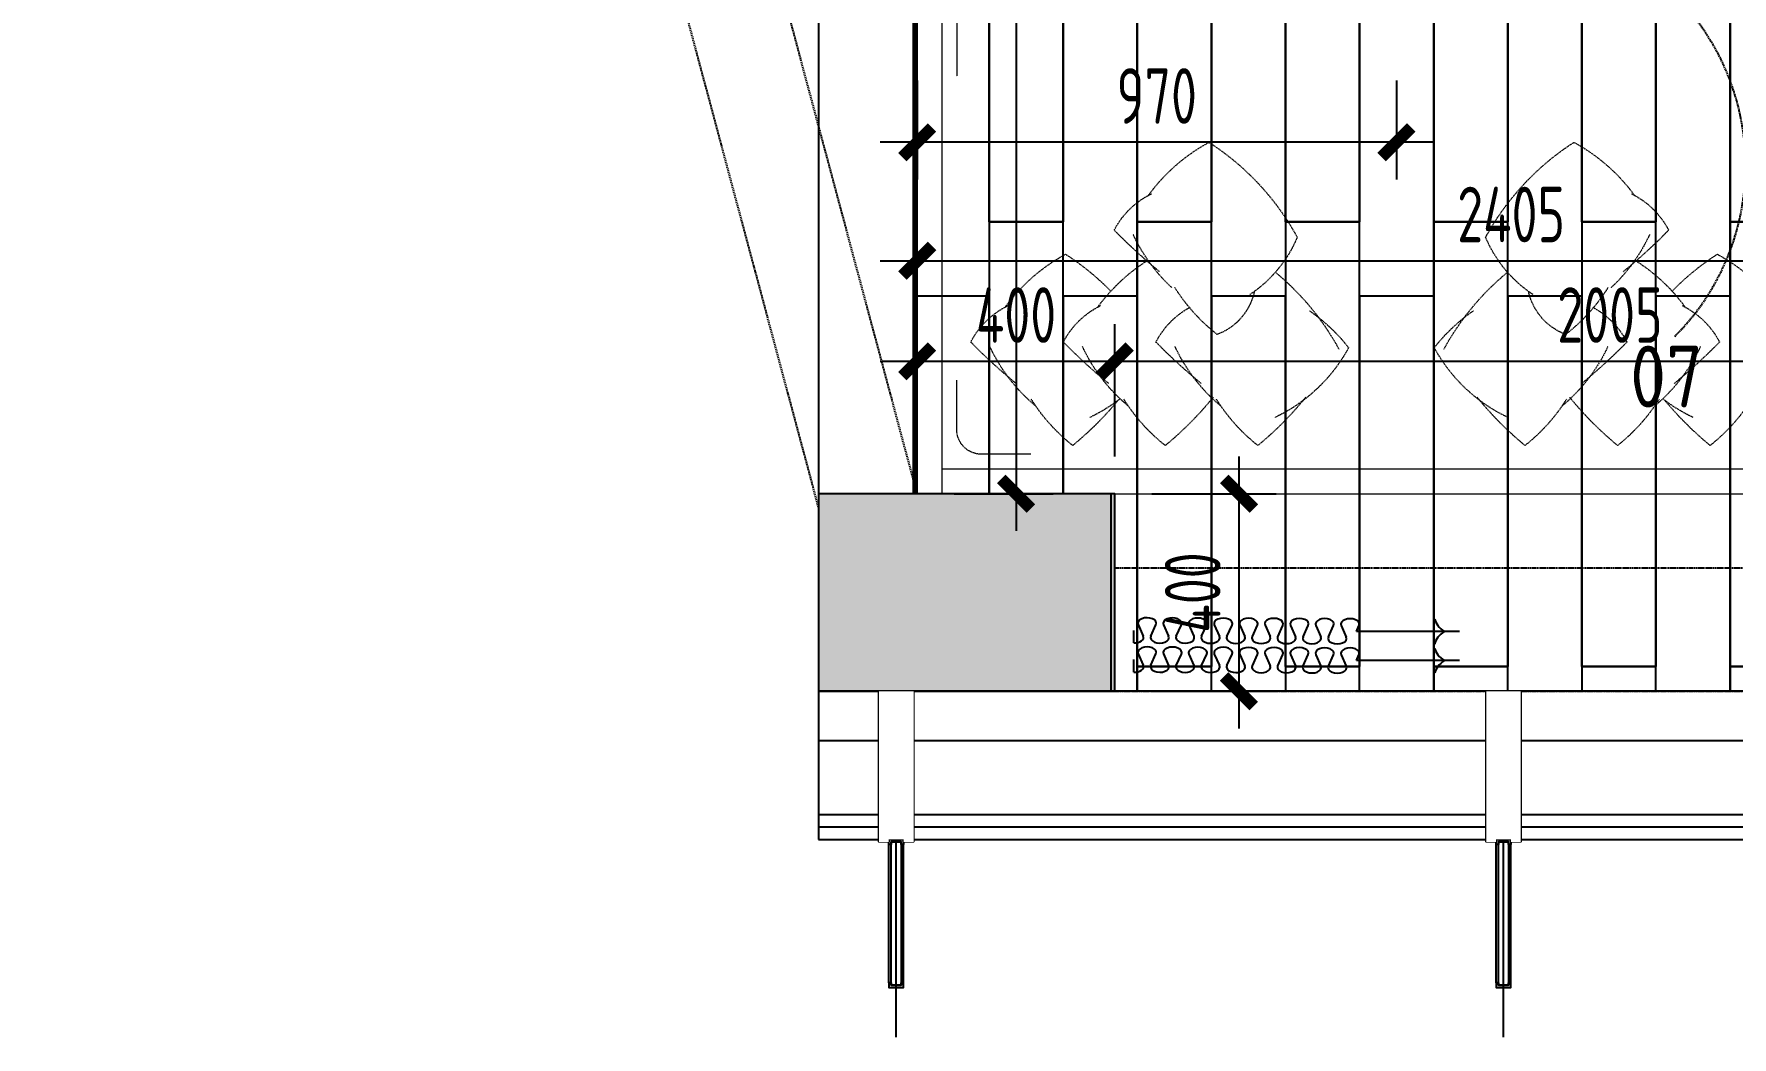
# Model space of a CAD drawing. Header units: millimetres. Extents: x 101598 to 258742, y -131098 to 15111.
# Drawn here: x 242258 to 245695, y -95230 to -93199 of the extents above; entities that cross this region are included whole.
import ezdxf
from ezdxf.xclip import XClip

# ---------------------------------------------------------------- set-up
doc = ezdxf.new("R2010")
doc.units = ezdxf.units.MM
doc.header["$LTSCALE"] = 10
doc.header["$XCLIPFRAME"] = 2
doc.set_wipeout_variables(frame=1)
for name, pattern in [('134H户型$0$DASH', [0.35, 0.25, -0.1]), ('DASH', [0.35, 0.25, -0.1]), ('HIDDEN2', [0.1875, 0.125, -0.0625])]:
    doc.linetypes.add(name, pattern=pattern)
doc.layers.get('DEFPOINTS').update_dxf_attribs({"color": 251})
doc.layers.add('DIM_MODI', color=6, linetype='Continuous', plot=False)
for name, color, linetype in [('P平-CURT', 1, 'Continuous'), ('Z-C天-CEIL', 1, 'Continuous'), ('Z-C天-LITEDIM', 1, 'Continuous'), ('Z-E平-EQUIP-照明', 3, 'Continuous'), ('Z-F平-FLOOR2-HATCH', 8, 'Continuous'), ('Z-P平-CURT', 1, 'Continuous'), ('Z-P平-WALL1', 5, 'Continuous'), ('Z-P平-WALLDIM', 1, 'Continuous'), ('Z-建筑-门窗', 1, 'Continuous'), ('Z-梁图', 2, 'Continuous'), ('玻璃', 30, 'Continuous'), ('立剖面看线', 123, 'Continuous')]:
    doc.layers.add(name, color=color, linetype=linetype)
doc.layers.add('Z-P平-FURN1', color=3, linetype='HIDDEN2', lineweight=0)
doc.styles.add('MD(BLIP)', font='ARCHSTYL.SHX', dxfattribs={"bigfont": 'hza.shx'})
doc.styles.add('MD(DimT)', font='ARCHS.SHX', dxfattribs={"width": 0.8, "bigfont": 'hza.shx'})
doc.dimstyles.new('MD-DIM_75', dxfattribs={"dimscale": 75, "dimtxt": 1.5, "dimasz": 0.8, "dimexe": 1, "dimexo": 1, "dimgap": 0.5, "dimtad": 1, "dimdec": 0, "dimzin": 0, "dimdsep": 46, "dimtxsty": 'MD(DimT)', "dimblk": 'ARCHTICK', "dimcen": 0.09, "dimdle": 1, "dimclrd": 1, "dimclre": 1, "dimclrt": 2, "dimadec": 0, "dimazin": 0, "dimtfac": 1, "dimtdec": 0, "dimtix": 1, "dimtmove": 2, "dimatfit": 3, "dimldrblk": 'ARCHTICK', "dimfxl": 8, "dimfxlon": 1, "dimtolj": 1, "dimtzin": 0, "dimarcsym": 0})

# ---------------------------------------------------------------- blocks, each defined once
blk = doc.blocks.new('TYRTYRE')
at = {"layer": 'Z-梁图', "linetype": 'DASH'}
for p, q in [((260319, -94515.6), (258730.9, -88588.9)), ((260518.9, -94488.9), (258938, -88588.9)), ((260919, -94638.9), (267806, -94638.9)), ((260919, -94888.9), (267873, -94888.9))]:
    blk.add_line(p, q, dxfattribs=at)
blk = doc.blocks.new('_ArchTick')
at = {"color": 0, "linetype": 'ByBlock', "const_width": 0.4}
blk.add_lwpolyline([(-0.5, -0.5), (0.5, 0.5)], dxfattribs=at)
blk = doc.blocks.new('*D210')
at = {"layer": 'DEFPOINTS', "color": 0, "transparency": 16777216}
for p in [(244045.9, -91530.1), (244045.9, -94130.1), (244245.9, -94130.1)]:
    blk.add_point(p, dxfattribs=at)
at = {"layer": 'Z-P平-WALLDIM', "color": 1, "lineweight": -2, "transparency": 16777216}
for p, q in [((244245.9, -91455.1), (244245.9, -94205.1)), ((244120.9, -91530.1), (244320.9, -91530.1)), ((244120.9, -94130.1), (244320.9, -94130.1))]:
    blk.add_line(p, q, dxfattribs=at)
at = {"layer": 'Z-P平-WALLDIM', "color": 1, "lineweight": -2, "transparency": 16777216, "xscale": 60, "yscale": 60, "zscale": 60}
for p, rotation in [((244245.9, -91530.1), 90), ((244245.9, -94130.1), 270)]:
    blk.add_blockref('_ArchTick', p, dxfattribs=dict(at, rotation=rotation))
at = {"layer": 'Z-P平-WALLDIM', "color": 2, "transparency": 16777216, "insert": (244152.1, -92830.1), "char_height": 112.5, "attachment_point": 5, "rotation": 90, "style": 'MD(DimT)'}
blk.add_mtext('\\A1;2600', dxfattribs=at)
blk = doc.blocks.new('*D211')
at = {"layer": 'DEFPOINTS', "color": 0, "transparency": 16777216}
for p in [(244445.9, -93862.1), (244045.9, -94130.1), (244445.9, -94130.1)]:
    blk.add_point(p, dxfattribs=at)
at = {"layer": 'Z-P平-WALLDIM', "color": 1, "lineweight": -2, "transparency": 16777216}
for p, q in [((244045.9, -94055.1), (244045.9, -93787.1)), ((244445.9, -94055.1), (244445.9, -93787.1)), ((243970.9, -93862.1), (244520.9, -93862.1))]:
    blk.add_line(p, q, dxfattribs=at)
at = {"layer": 'Z-P平-WALLDIM', "color": 1, "lineweight": -2, "transparency": 16777216, "xscale": 60, "yscale": 60, "zscale": 60, "rotation": 180}
blk.add_blockref('_ArchTick', (244045.9, -93862.1), dxfattribs=at)
at = {"layer": 'Z-P平-WALLDIM', "color": 1, "lineweight": -2, "transparency": 16777216, "xscale": 60, "yscale": 60, "zscale": 60}
blk.add_blockref('_ArchTick', (244445.9, -93862.1), dxfattribs=at)
at = {"layer": 'Z-P平-WALLDIM', "color": 2, "transparency": 16777216, "insert": (244245.9, -93768.4), "char_height": 112.5, "attachment_point": 5, "style": 'MD(DimT)'}
blk.add_mtext('\\A1;400', dxfattribs=at)
blk = doc.blocks.new('*D212')
at = {"layer": 'DEFPOINTS', "color": 0, "transparency": 16777216}
for p in [(246450.5, -93862.1), (244445.9, -94062.1), (246450.5, -94062.1)]:
    blk.add_point(p, dxfattribs=at)
at = {"layer": 'Z-P平-WALLDIM', "color": 1, "lineweight": -2, "transparency": 16777216}
for p, q in [((244445.9, -93987.1), (244445.9, -93787.1)), ((246450.5, -93987.1), (246450.5, -93787.1)), ((244370.9, -93862.1), (246525.5, -93862.1))]:
    blk.add_line(p, q, dxfattribs=at)
at = {"layer": 'Z-P平-WALLDIM', "color": 1, "lineweight": -2, "transparency": 16777216, "xscale": 60, "yscale": 60, "zscale": 60, "rotation": 180}
blk.add_blockref('_ArchTick', (244445.9, -93862.1), dxfattribs=at)
at = {"layer": 'Z-P平-WALLDIM', "color": 1, "lineweight": -2, "transparency": 16777216, "xscale": 60, "yscale": 60, "zscale": 60}
blk.add_blockref('_ArchTick', (246450.5, -93862.1), dxfattribs=at)
at = {"layer": 'Z-P平-WALLDIM', "color": 2, "transparency": 16777216, "insert": (245448.2, -93768.4), "char_height": 112.5, "attachment_point": 5, "style": 'MD(DimT)'}
blk.add_mtext('\\A1;2005', dxfattribs=at)
blk = doc.blocks.new('*D229')
at = {"layer": 'DEFPOINTS', "color": 0, "transparency": 16777216}
for p in [(244445.9, -94130.1), (244445.9, -94530.1), (244697.3, -94530.1)]:
    blk.add_point(p, dxfattribs=at)
at = {"layer": 'Z-P平-WALLDIM', "color": 1, "lineweight": -2, "transparency": 16777216}
for p, q in [((244697.3, -94055.1), (244697.3, -94605.1)), ((244520.9, -94130.1), (244772.3, -94130.1)), ((244520.9, -94530.1), (244772.3, -94530.1))]:
    blk.add_line(p, q, dxfattribs=at)
at = {"layer": 'Z-P平-WALLDIM', "color": 1, "lineweight": -2, "transparency": 16777216, "xscale": 60, "yscale": 60, "zscale": 60}
for p, rotation in [((244697.3, -94130.1), 90), ((244697.3, -94530.1), 270)]:
    blk.add_blockref('_ArchTick', p, dxfattribs=dict(at, rotation=rotation))
at = {"layer": 'Z-P平-WALLDIM', "color": 2, "transparency": 16777216, "insert": (244603.6, -94330.1), "char_height": 112.5, "attachment_point": 5, "rotation": 90, "style": 'MD(DimT)'}
blk.add_mtext('\\A1;400', dxfattribs=at)
blk = doc.blocks.new('*D250')
at = {"layer": 'DEFPOINTS', "color": 0, "transparency": 16777216}
for p in [(244045.9, -93218.7), (245015.9, -93218.7), (244045.9, -93418.7)]:
    blk.add_point(p, dxfattribs=at)
at = {"layer": 'Z-C天-LITEDIM', "color": 1, "lineweight": -2, "transparency": 16777216}
for p, q in [((244045.9, -93293.7), (244045.9, -93493.7)), ((245015.9, -93293.7), (245015.9, -93493.7)), ((245090.9, -93418.7), (243970.9, -93418.7))]:
    blk.add_line(p, q, dxfattribs=at)
at = {"layer": 'Z-C天-LITEDIM', "color": 1, "lineweight": -2, "transparency": 16777216, "xscale": 60, "yscale": 60, "zscale": 60, "rotation": 180}
blk.add_blockref('_ArchTick', (244045.9, -93418.7), dxfattribs=at)
at = {"layer": 'Z-C天-LITEDIM', "color": 1, "lineweight": -2, "transparency": 16777216, "xscale": 60, "yscale": 60, "zscale": 60}
blk.add_blockref('_ArchTick', (245015.9, -93418.7), dxfattribs=at)
at = {"layer": 'Z-C天-LITEDIM', "color": 2, "transparency": 16777216, "insert": (244530.9, -93324.9), "char_height": 112.5, "attachment_point": 5, "style": 'MD(DimT)'}
blk.add_mtext('\\A1;970', dxfattribs=at)
blk = doc.blocks.new('ef')
at = {"layer": 'DIM_MODI', "color": 1}
blk.add_line((15, -400), (15, 300), dxfattribs=at)
at = {"layer": '玻璃'}
blk.add_lwpolyline([(5, -5), (25, -5), (25, -295), (5, -295)], close=True, dxfattribs=at)
at = {"layer": '立剖面看线'}
for p, q in [((0, -290), (0, -10)), ((30, -290), (30, -10))]:
    blk.add_line(p, q, dxfattribs=at)
for points in [[(0, -5), (-20, -5), (-20, 300), (50, 300), (50, -5), (30, -5), (30, 0), (0, 0), (0, -5), (0, -5)], [(0, 0), (30, 0), (30, -10)], [(0, -10), (0, 0)], [(30, -10), (25, -10), (25, -5), (5, -5), (5, -10), (0, -10)], [(5, -290), (5, -295), (25, -295), (25, -290)]]:
    blk.add_lwpolyline(points, dxfattribs=at)
blk.add_polyline3d([(5, -290, 0), (0, -290, 0), (0, -300, 0), (30, -300, 0), (30, -290, 0), (25, -290, 0)], dxfattribs=at)
blk.add_wipeout([(50, -5), (30, -5), (30, 0), (0, 0), (0, -5), (-20, -5), (-20, 300), (50, 300)]).dxf.layer = '立剖面看线'
blk = doc.blocks.new('A$C75332F51')
for p, q in [((0, 1870), (1100, 1870)), ((50, 1870), (50, 50)), ((1100, 50), (0, 50)), ((0, 0), (1100, 0))]:
    blk.add_line(p, q)
blk.add_lwpolyline([(0, 0), (0, 1920), (1100, 1920), (1100, 0)], close=True)
at = {"color": 8, "linetype": 'HIDDEN2'}
for points in [[(80, 1690), (80, 1790, -0.414214), (130, 1840), (230, 1840)], [(1070, 1690), (1070, 1790, 0.414214), (1020, 1840), (845, 1840)], [(80, 230), (80, 130, 0.414214), (130, 80), (230, 80)], [(1070, 230), (1070, 130, -0.414214), (1020, 80), (845, 80)]]:
    blk.add_lwpolyline(points, format="xyb", dxfattribs=at)
for centre, radius, start, end in [((1097.7, 1004.3), 1130, 134.4072, 140.7214), ((230.2, 1662.9), 167.4, 25.9787, 62.688), ((442.8, 1460.6), 344.3, 114.8446, 140.3975), ((158.5, 1442.3), 371.4, 28.5356, 53.8686), ((386.3, 1377.3), 367.8, 122.0488, 141.7266), ((1097.7, 816.9), 1130, 134.4072, 140.7214), ((230.2, 1475.4), 167.4, 25.9787, 62.688), ((38.5, 1907.1), 530.8, 314.4405, 327.2265), ((632.8, 2046.7), 693.8, 219.5298, 230.2796), ((442.8, 1273.2), 344.3, 114.8446, 140.3975), ((454.3, 1712.9), 331.9, 205.4079, 217.8474), ((158.5, 1254.9), 371.4, 32.2159, 53.8686), ((1324.2, 713.9), 1130, 134.4072, 140.7214), ((456.6, 1372.5), 167.4, 25.9787, 62.688), ((386.3, 1189.9), 367.8, 122.0488, 141.7266), ((669.2, 1170.2), 344.3, 114.8446, 137.0939), ((385, 1152), 371.4, 28.5356, 53.8686), ((632.8, 1859.3), 693.8, 219.5298, 230.8895), ((1097.7, 629.5), 1130, 134.4072, 140.7214), ((230.2, 1288), 167.4, 28.3295, 62.688), ((442.8, 1085.8), 344.3, 114.8446, 140.3975), ((612.8, 1086.9), 367.8, 122.0488, 141.7266), ((386.3, 1002.5), 367.8, 122.0488, 141.7266), ((434.9, 1354.9), 120.1, 199.5494, 257.7887), ((264.9, 1616.7), 530.8, 298.6121, 327.2265), ((618.8, 1389.1), 258.4, 213.4343, 247.2998), ((632.8, 1671.9), 693.8, 219.5298, 230.8895), ((454.3, 1338.1), 331.9, 205.4079, 241.4124), ((38.5, 1532.3), 530.8, 298.6121, 320.5421), ((68.6, 1336.1), 367.8, 308.0968, 325.1579), ((454.3, 581.9), 331.9, 118.5876, 154.5922), ((68.6, 583.9), 367.8, 34.8421, 51.9032), ((38.5, 387.7), 530.8, 39.458, 61.388), ((632.8, 248.1), 693.8, 129.1105, 140.4702), ((618.8, 530.9), 258.4, 112.7002, 146.5657), ((264.9, 303.3), 530.8, 32.7736, 61.388), ((386.3, 917.5), 367.8, 218.2735, 237.9512), ((434.9, 565.1), 120.1, 102.2114, 160.4506), ((632.8, 60.7), 693.8, 129.1105, 140.4702), ((442.8, 834.2), 344.3, 219.6025, 245.1555), ((612.8, 833.1), 367.8, 218.2735, 237.9512), ((385, 768), 371.4, 306.1314, 331.4644), ((1097.7, 1290.5), 1130, 219.2786, 225.5928), ((230.2, 632), 167.4, 297.312, 331.6705), ((386.3, 730.1), 367.8, 218.2735, 237.9512), ((669.2, 749.8), 344.3, 222.9061, 245.1555), ((1324.2, 1206.1), 1130, 219.2786, 225.5928), ((158.5, 665.1), 371.4, 306.1314, 327.7841), ((456.6, 547.5), 167.4, 297.312, 334.0213), ((442.8, 646.8), 344.3, 219.6025, 245.1555), ((632.8, -126.7), 693.8, 129.7204, 140.4702), ((454.3, 207.1), 331.9, 142.1526, 154.5922), ((1097.7, 1103.1), 1130, 219.2786, 225.5928), ((38.5, 12.9), 530.8, 32.7736, 45.5595), ((230.2, 444.6), 167.4, 297.312, 334.0213), ((386.3, 542.7), 367.8, 218.2735, 237.9512), ((158.5, 477.7), 371.4, 306.1314, 331.4644), ((442.8, 459.4), 344.3, 219.6025, 245.1555), ((1097.7, 915.7), 1130, 219.2786, 225.5928), ((230.2, 257.1), 167.4, 297.312, 334.0213)]:
    blk.add_arc(centre, radius, start, end, dxfattribs=at)
blk = doc.blocks.new('fsadfdasfasdf')
at = {"layer": 'P平-CURT'}
for p, q in [((680635.5, 999041.6, 0), (680635.5, 998832.6, 0)), ((680635.5, 998832.6, 0), (680624, 998837.8, 0)), ((680623.8, 998801.8, 0), (680646.9, 998812, 0)), ((680646.7, 998776, 0), (680623.8, 998786.4, 0)), ((680623.6, 998750.4, 0), (680646.7, 998760.7, 0)), ((680646.5, 998724.6, 0), (680623.5, 998735.1, 0)), ((680623.3, 998699, 0), (680646.4, 998709.3, 0)), ((680646.3, 998673.2, 0), (680623.3, 998683.7, 0)), ((680623.1, 998647.7, 0), (680646.2, 998657.9, 0)), ((680646, 998621.9, 0), (680623, 998632.3, 0)), ((680645.8, 998570.5, 0), (680622.8, 998581, 0)), ((680622.9, 998596.3, 0), (680645.9, 998606.5, 0)), ((680622.6, 998544.9, 0), (680645.7, 998555.2, 0)), ((680645.5, 998519.1, 0), (680622.5, 998529.6, 0)), ((680645.3, 998467.7, 0), (680622.3, 998478.2, 0)), ((680622.4, 998493.5, 0), (680645.5, 998503.8, 0)), ((680622.1, 998442.2, 0), (680645.2, 998452.4, 0)), ((680645, 998416.4, 0), (680622.1, 998426.8, 0)), ((680621.9, 998390.8, 0), (680645, 998401, 0)), ((680658.9, 998381.9, 0), (680633.4, 998382, 0))]:
    blk.add_line(p, q, dxfattribs=at)
for centre, major_axis, start_param, end_param in [((680605.4, 999064.4, 0), (0.2, -73.7), 0.103858, 0.754423), ((680665.5, 999064.5, 0), (0.2, -73.7), -0.754423, -0.104277), ((680621, 998819.8, 0), (-0.1, -18.7), 2.879793, 6.544985), ((680620.8, 998768.4, 0), (-0.1, -18.7), 2.879793, 6.544985), ((680649.7, 998794, 0), (-0.1, -18.7), -0.261799, 3.403392), ((680649.5, 998742.6, 0), (-0.1, -18.7), -0.261799, 3.403392), ((680620.5, 998717.1, 0), (-0.1, -18.7), 2.879793, 6.544985), ((680620.3, 998665.7, 0), (-0.1, -18.7), 2.879793, 6.544985), ((680649.2, 998691.2, 0), (-0.1, -18.7), -0.261799, 3.403392), ((680649, 998639.9, 0), (-0.1, -18.7), -0.261799, 3.403392), ((680620.1, 998614.3, 0), (-0.1, -18.7), 2.879793, 6.544985), ((680619.8, 998563, 0), (-0.1, -18.7), 2.879793, 6.544985), ((680648.7, 998588.5, 0), (-0.1, -18.7), -0.261799, 3.403392), ((680648.5, 998537.1, 0), (-0.1, -18.7), -0.261799, 3.403392), ((680619.6, 998511.6, 0), (-0.1, -18.7), 2.879793, 6.544985), ((680619.3, 998460.2, 0), (-0.1, -18.7), 2.879793, 6.544985), ((680648.2, 998485.8, 0), (-0.1, -18.7), -0.261799, 3.403392), ((680648, 998434.4, 0), (-0.1, -18.7), -0.261799, 3.403392), ((680619.1, 998408.8, 0), (-0.1, -18.7), 2.879793, 6.544985), ((680647.8, 998383, 0), (-0.1, -18.7), 1.513399, 3.403392)]:
    blk.add_ellipse(centre, major_axis=major_axis, ratio=0.596091, start_param=start_param, end_param=end_param, dxfattribs=at)
blk = doc.blocks.new('*D306')
at = {"layer": 'DEFPOINTS', "color": 0, "transparency": 16777216}
for p in [(246450.5, -93658.6), (244045.9, -93862.1), (246450.5, -93862.1)]:
    blk.add_point(p, dxfattribs=at)
at = {"layer": 'Z-P平-WALLDIM', "color": 1, "lineweight": -2, "transparency": 16777216}
for p, q in [((244045.9, -93787.1), (244045.9, -93583.6)), ((246450.5, -93787.1), (246450.5, -93583.6)), ((243970.9, -93658.6), (246525.5, -93658.6))]:
    blk.add_line(p, q, dxfattribs=at)
at = {"layer": 'Z-P平-WALLDIM', "color": 1, "lineweight": -2, "transparency": 16777216, "xscale": 60, "yscale": 60, "zscale": 60, "rotation": 180}
blk.add_blockref('_ArchTick', (244045.9, -93658.6), dxfattribs=at)
at = {"layer": 'Z-P平-WALLDIM', "color": 1, "lineweight": -2, "transparency": 16777216, "xscale": 60, "yscale": 60, "zscale": 60}
blk.add_blockref('_ArchTick', (246450.5, -93658.6), dxfattribs=at)
at = {"layer": 'Z-P平-WALLDIM', "color": 2, "transparency": 16777216, "insert": (245248.2, -93564.9), "char_height": 112.5, "attachment_point": 5, "style": 'MD(DimT)'}
blk.add_mtext('\\A1;2405', dxfattribs=at)
blk = doc.blocks.new('A$C076F60D2')
at = {"color": 8}
blk.add_line((600, -150), (600, 0), dxfattribs=at)
for points in [[(0, -900), (150, -900), (150, 0), (0, 0)], [(300, -900), (450, -900), (450, 0), (300, 0)]]:
    blk.add_lwpolyline(points, close=True, dxfattribs=at)
for points in [[(300, -900), (300, -150), (150, -150), (150, -900)], [(600, -900), (600, -150), (450, -150), (450, -900)]]:
    blk.add_lwpolyline(points, dxfattribs=at)
blk = doc.blocks.new('A$C57FE0F12')
at = {"color": 8}
for p, q in [((10930.4, 2300), (10780.4, 2300)), ((11830.4, 2300), (11680.4, 2300)), ((10930.4, 1700), (10780.4, 1700)), ((11830.4, 1700), (11680.4, 1700)), ((10930.4, 1100), (10780.4, 1100)), ((11830.4, 1100), (11680.4, 1100))]:
    blk.add_line(p, q, dxfattribs=at)
for points in [[(10780.4, 2300), (10780.4, 2450), (9880.4, 2450), (9880.4, 2300)], [(11680.4, 2300), (11680.4, 2450), (10780.4, 2450), (10780.4, 2300)], [(12580.4, 2300), (12580.4, 2450), (11680.4, 2450), (11680.4, 2300)], [(10780.4, 2000), (10780.4, 2150), (9880.4, 2150), (9880.4, 2000)], [(11680.4, 2000), (11680.4, 2150), (10780.4, 2150), (10780.4, 2000)], [(12580.4, 2000), (12580.4, 2150), (11680.4, 2150), (11680.4, 2000)], [(10780.4, 1700), (10780.4, 1850), (9880.4, 1850), (9880.4, 1700)], [(11680.4, 1700), (11680.4, 1850), (10780.4, 1850), (10780.4, 1700)], [(12580.4, 1700), (12580.4, 1850), (11680.4, 1850), (11680.4, 1700)], [(10780.4, 1400), (10780.4, 1550), (9880.4, 1550), (9880.4, 1400)], [(11680.4, 1400), (11680.4, 1550), (10780.4, 1550), (10780.4, 1400)], [(12580.4, 1400), (12580.4, 1550), (11680.4, 1550), (11680.4, 1400)], [(10780.4, 1100), (10780.4, 1250), (9880.4, 1250), (9880.4, 1100)], [(11680.4, 1100), (11680.4, 1250), (10780.4, 1250), (10780.4, 1100)], [(12580.4, 1100), (12580.4, 1250), (11680.4, 1250), (11680.4, 1100)], [(10780.4, 800), (10780.4, 950), (9880.4, 950), (9880.4, 800)], [(11680.4, 800), (11680.4, 950), (10780.4, 950), (10780.4, 800)], [(10780.4, 500), (10780.4, 650), (9880.4, 650), (9880.4, 500)], [(11680.4, 500), (11680.4, 650), (10780.4, 650), (10780.4, 500)]]:
    blk.add_lwpolyline(points, close=True, dxfattribs=at)
for points in [[(10780.4, 2300), (10030.4, 2300), (10030.4, 2150), (10780.4, 2150)], [(11680.4, 2300), (10930.4, 2300), (10930.4, 2150), (11680.4, 2150)], [(10780.4, 2000), (10030.4, 2000), (10030.4, 1850), (10780.4, 1850)], [(11680.4, 2000), (10930.4, 2000), (10930.4, 1850), (11680.4, 1850)], [(10780.4, 1700), (10030.4, 1700), (10030.4, 1550), (10780.4, 1550)], [(11680.4, 1700), (10930.4, 1700), (10930.4, 1550), (11680.4, 1550)], [(10780.4, 1400), (10030.4, 1400), (10030.4, 1250), (10780.4, 1250)], [(11680.4, 1400), (10930.4, 1400), (10930.4, 1250), (11680.4, 1250)], [(10780.4, 1100), (10030.4, 1100), (10030.4, 950), (10780.4, 950)], [(11680.4, 1100), (10930.4, 1100), (10930.4, 950), (11680.4, 950)], [(10780.4, 800), (10030.4, 800), (10030.4, 650), (10780.4, 650)], [(11680.4, 800), (10930.4, 800), (10930.4, 650), (11680.4, 650)]]:
    blk.add_lwpolyline(points, dxfattribs=at)
at = {"rotation": 90}
for p in [(9880.4, 2300), (10780.4, 2300), (11680.4, 2300), (9880.4, 1700), (10780.4, 1700), (11680.4, 1700), (9880.4, 1100), (10780.4, 1100), (11680.4, 1100), (9880.4, 500), (10780.4, 500), (11680.4, 500)]:
    blk.add_blockref('A$C076F60D2', p, dxfattribs=at)

msp = doc.modelspace()

# ---------------------------------------------------------------- hatches: boundary and pattern name
at = {"layer": 'Z-P平-WALL1'}
h = msp.add_hatch(color=252, dxfattribs=at)
h.dxf.hatch_style = 1
h.paths.add_polyline_path([(243845.9, -94530.1), (244445.9, -94530.1), (244445.9, -94130.1), (243845.9, -94130.1)])

# ---------------------------------------------------------------- linework, layer by layer
at = {"layer": 'Z-C天-CEIL', "linetype": 'DASH'}
msp.add_lwpolyline([(244445.9, -94280.1), (246449.5, -94280.1)], dxfattribs=at)
at = {"layer": 'Z-E平-EQUIP-照明', "color": 8, "linetype": '134H户型$0$DASH'}
msp.add_arc((245234.9, -93466.1), 487.9, 314.9011, 116.6703, dxfattribs=at)
at = {"layer": 'Z-P平-WALL1'}
msp.add_lwpolyline([(244045.9, -94130.1), (244045.9, -91530.1), (245439.5, -91530.1), (245439.5, -91530.1), (245539.5, -91530.1), (245539.5, -91430.1), (245539.5, -91030.1)], dxfattribs=at)
msp.add_lwpolyline([(243845.9, -94530.1), (244445.9, -94530.1), (244445.9, -94130.1), (243845.9, -94130.1)], close=True, dxfattribs=at)
at = {"layer": 'Z-建筑-门窗'}
msp.add_line((243845.9, -94830), (252412, -94830), dxfattribs=at)
for points in [[(250279.4, -88030.1), (252021, -94530.1), (243845.9, -94530.1)], [(243845.9, -94630), (252151.4, -94630), (250416.6, -88155.9), (250609.8, -88104.2)]]:
    msp.add_lwpolyline(points, dxfattribs=at)
at = {"layer": 'Z-建筑-门窗', "color": 8}
for points in [[(250564.1, -88030.1), (252379.4, -94805.1), (243845.9, -94805.1)], [(250538.2, -88030.1), (252346.9, -94780.1), (243845.9, -94780.1)]]:
    msp.add_lwpolyline(points, dxfattribs=at)

# ---------------------------------------------------------------- block references
at = {"layer": 'Z-P平-CURT', "rotation": 270}
for p in [(-753897.6, 586226.7), (-753897.6, 586167.6)]:
    msp.add_blockref('fsadfdasfasdf', p, dxfattribs=at)
at = {"layer": 'Z-P平-FURN1', "ltscale": 0.05, "xscale": -1, "rotation": 270}
msp.add_blockref('A$C75332F51', (244045.9, -94130.1), dxfattribs=at)
at = {"layer": 'Z-梁图', "linetype": 'DASH'}
msp.add_blockref('TYRTYRE', (-16473.1, 358.8), dxfattribs=at)

# ---------------------------------------------------------------- texts
at = {"layer": 'Z-E平-EQUIP-照明', "insert": (245636.5, -93892.9, 28.6), "char_height": 125, "attachment_point": 6, "style": 'MD(BLIP)'}
msp.add_mtext('07', dxfattribs=at)

# ---------------------------------------------------------------- dimensions: what is measured, and where the dimension line sits
at = {"layer": 'Z-C天-LITEDIM'}
dim = msp.add_linear_dim(base=(244045.9, -93418.7), p1=(245015.9, -93218.7), p2=(244045.9, -93218.7), dimstyle='MD-DIM_75', dxfattribs=at)
dim.commit()
dim.dimension.update_dxf_attribs({"geometry": '*D250', "text_midpoint": (244530.9, -93324.9)})
at = {"layer": 'Z-P平-WALLDIM'}
for base, p1, p2, picture, middle in [((244245.9, -94130.1), (244045.9, -91530.1), (244045.9, -94130.1), '*D210', (244152.1, -92830.1)), ((244697.3, -94530.1), (244445.9, -94130.1), (244445.9, -94530.1), '*D229', (244603.6, -94330.1))]:
    dim = msp.add_linear_dim(base=base, p1=p1, p2=p2, angle=90, dimstyle='MD-DIM_75', dxfattribs=at)
    dim.commit()
    dim.dimension.update_dxf_attribs({"geometry": picture, "text_midpoint": middle})
for base, p1, p2, picture, middle in [((246450.5, -93658.6), (244045.9, -93862.1), (246450.5, -93862.1), '*D306', (245248.2, -93564.9)), ((244445.9, -93862.1), (244045.9, -94130.1), (244445.9, -94130.1), '*D211', (244245.9, -93768.4)), ((246450.5, -93862.1), (244445.9, -94062.1), (246450.5, -94062.1), '*D212', (245448.2, -93768.4))]:
    dim = msp.add_linear_dim(base=base, p1=p1, p2=p2, dimstyle='MD-DIM_75', dxfattribs=at)
    dim.commit()
    dim.dimension.update_dxf_attribs({"geometry": picture, "text_midpoint": middle})

# ---------------------------------------------------------------- next in the draw order: block references
at = {"layer": '立剖面看线', "rotation": 0.000154068502774033}
for p in [(243988.4, -94830.1), (245217.8, -94830.1)]:
    msp.add_blockref('ef', p, dxfattribs=at)

# ---------------------------------------------------------------- next in the draw order: linework, layer by layer
at = {"layer": 'Z-P平-WALL1'}
msp.add_lwpolyline([(246569.5, -91080.1), (246569.5, -90930.1), (245439.5, -90930.1), (245439.5, -91330.5), (243945.9, -91330.1), (243945.9, -91330.1), (243215.2, -91330.1), (243215.2, -90880.1), (243015.2, -90880.1), (243015.2, -91530.1), (243845.9, -91530.1), (243845.9, -94830.1)], dxfattribs=at)

# ---------------------------------------------------------------- next in the draw order: block references
at = {"layer": 'Z-F平-FLOOR2-HATCH'}
ref = msp.add_blockref('A$C57FE0F12', (243391.4, -82799.6), dxfattribs=dict(at, rotation=270))
XClip(ref).set_block_clipping_path([(8230.4142754965, 3050.0017346389), (8230.4142754953, 2140.0017344372), (8730.4142754153, 2140.0017344365), (8730.4142754902, 646.4216170806), (11330.4128867642, 646.4216170747), (11330.4129542029, 1046.4114262205), (11730.4219812799, 1046.4113587785), (11730.4223190907, 3050.019435851)])

doc.saveas('drawing.dxf')
